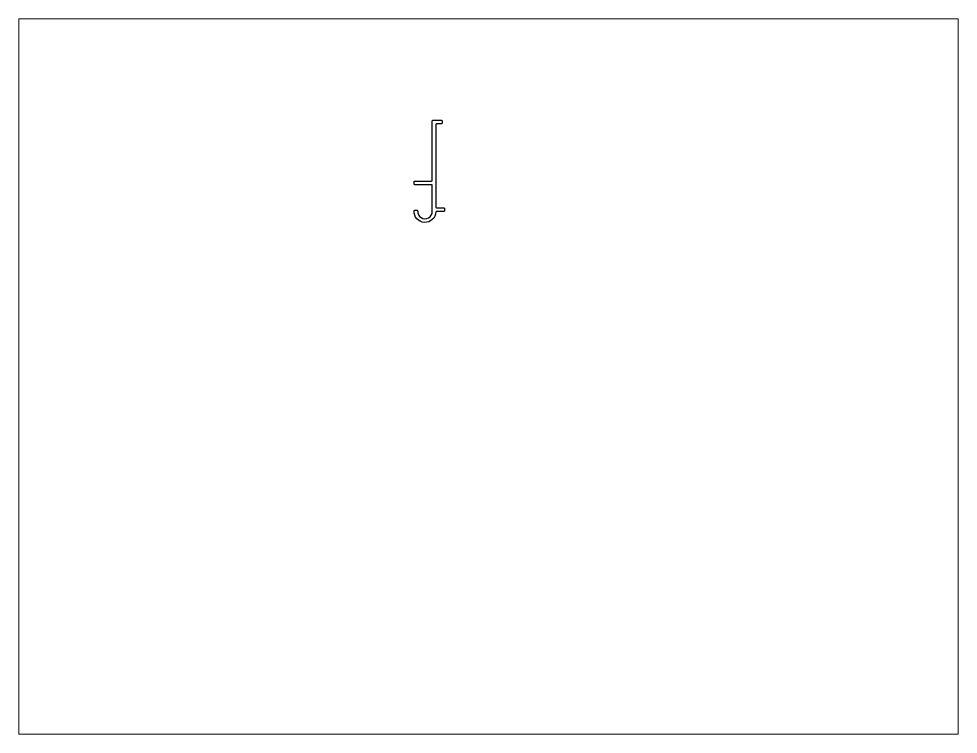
# Paper-space layout 'Layout1' of a CAD drawing. Extents: x 27 to 240, y 20 to 183.
# The model-space entities are those that its viewports show. They can reach past a viewport. Long polylines and large blocks are cut down to what shows.
import ezdxf

# ---------------------------------------------------------------- set-up
doc = ezdxf.new("R2010")
doc.units = 0
doc.header["$LTSCALE"] = 15
doc.layers.get('0').update_dxf_attribs({"linetype": 'CONTINUOUS'})

msp = doc.modelspace()

# ---------------------------------------------------------------- linework, layer by layer
at = {"ltscale": 0.05}
msp.add_lwpolyline([(160.23, 209.1, -0.414214), (159.93, 209.4), (159.93, 210.3, -0.414214), (160.23, 210.6), (167.13, 210.6, 0.414214), (167.43, 210.9), (167.43, 235.3, -0.414214), (167.73, 235.6), (171.13, 235.6, -0.414214), (171.43, 235.3), (171.43, 234.4, -0.414214), (171.13, 234.1), (169.23, 234.1, 0.414214), (168.93, 233.8), (168.93, 199.9, 0.414214), (169.23, 199.6), (172.13, 199.6, -0.414214), (172.43, 199.3), (172.43, 198.4, -0.414214), (172.13, 198.1), (169.22, 198.1, 0.396012), (168.92, 197.82, -0.992576), (159.94, 198.31, -0.400329), (160.24, 198.6), (161.14, 198.6, -0.432089), (161.44, 198.28, 1.030791), (167.43, 198.1), (167.43, 208.8, 0.414214), (167.13, 209.1)], format="xyb", close=True, dxfattribs=at)

psp = doc.layouts.get("Layout1")

# ---------------------------------------------------------------- viewports
at = {"layer": '0', "color": 0, "linetype": 'BYBLOCK', "ltscale": 0.05}
psp.add_viewport(center=(133.35, 101.6), size=(213.36, 162.56), view_center_point=(190.51, 130.3), view_height=293.8955, dxfattribs=at)

doc.saveas('drawing.dxf')
